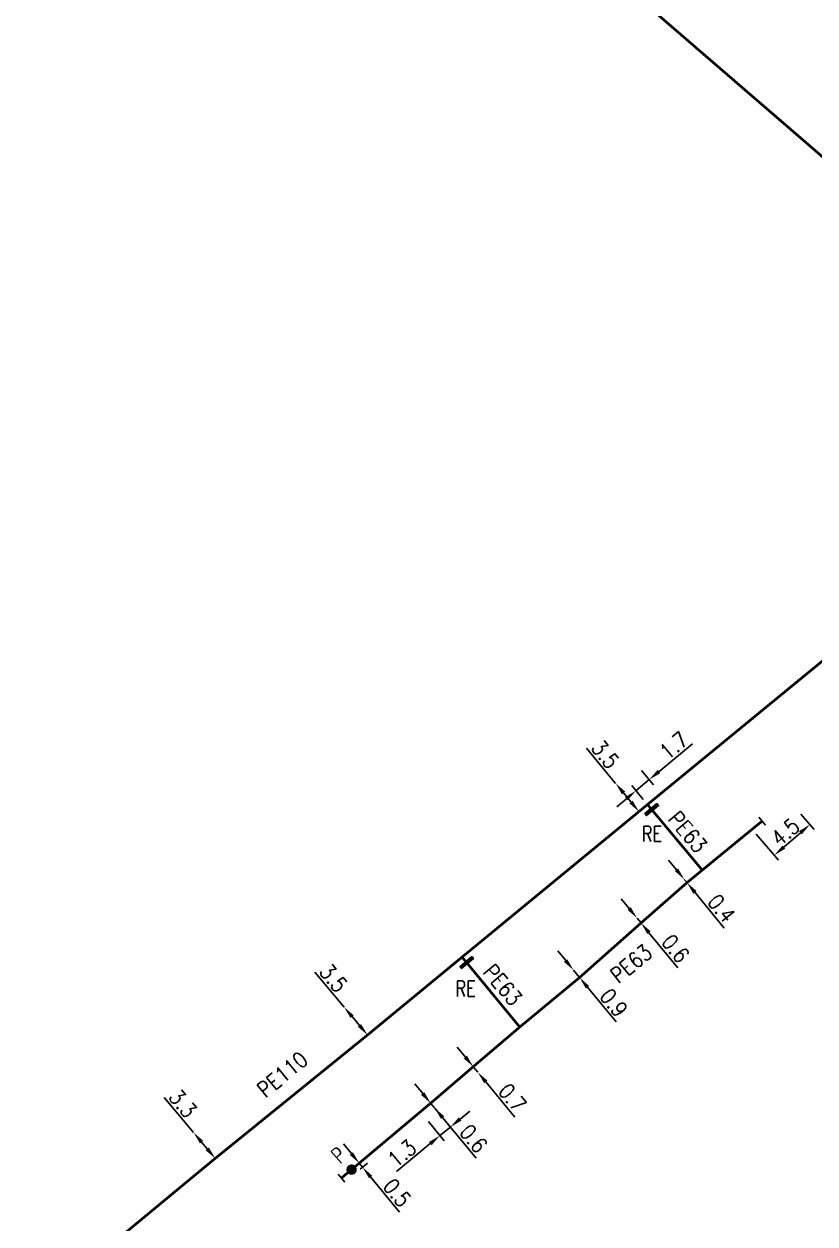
# Model space of a CAD drawing. Header units: millimetres. Extents: x 138988 to 140002, y 128990 to 130001.
# Drawn here: x 139207.2 to 139283, y 129374.2 to 129489.3 of the extents above; entities that cross this region are included whole.
import ezdxf
from ezdxf.enums import TextEntityAlignment as Align

# ---------------------------------------------------------------- set-up
doc = ezdxf.new("R2010")
doc.units = ezdxf.units.MM
doc.header["$PDMODE"] = 34
doc.linetypes.add('L_25_PE', pattern=[2000, 1000, 1000])
doc.layers.get('0').update_dxf_attribs({"linetype": 'CONTINUOUS'})
doc.layers.get('Defpoints').update_dxf_attribs({"linetype": 'CONTINUOUS'})
for name, color, linetype in [('L_150', 1, 'CONTINUOUS'), ('L_300', 7, 'CONTINUOUS'), ('L_340', 7, 'CONTINUOUS')]:
    doc.layers.add(name, color=color, linetype=linetype)
doc.styles.add('G_ROMANS', font='ROMANS.SHX', dxfattribs={"width": 0.75})
doc.styles.get("Standard").update_dxf_attribs({"font": 'romans.shx', "width": 0.85})
doc.dimstyles.get("Standard").update_dxf_attribs({"dimtxt": 1.5, "dimasz": 1.2, "dimexe": 0.625, "dimexo": 0.625, "dimgap": 0.25, "dimtad": 1, "dimdec": 1, "dimzin": 0, "dimdsep": 46, "dimtxsty": 'Standard', "dimcen": -0.5, "dimadec": 0, "dimazin": 0, "dimtfac": 1, "dimtdec": 1, "dimtmove": 0, "dimatfit": 3, "dimfxl": 0, "dimtolj": 1, "dimtzin": 0, "dimarcsym": 0})

# ---------------------------------------------------------------- blocks, each defined once
blk = doc.blocks.new('*D993')
at = {"layer": 'Defpoints', "color": 0, "linetype": 'Continuous', "transparency": 16777216}
for p in [(139223.41, 129383.02), (139223.41, 129383.02), (139225.3, 129380.36)]:
    blk.add_point(p, dxfattribs=at)
at = {"layer": 'L_150', "color": 0, "linetype": 'Continuous', "lineweight": -2, "transparency": 16777216}
for p, q in [((139223.41, 129383.02), (139220.61, 129386.38)), ((139224.73, 129381.45), (139224.18, 129382.1)), ((139225.78, 129380.76), (139225.98, 129380.93))]:
    blk.add_line(p, q, dxfattribs=at)
at = {"layer": 'L_150', "color": 0, "linetype": 'Continuous', "transparency": 16777216}
for points in [[(139224.33, 129382.23), (139224.03, 129381.97), (139223.41, 129383.02)], [(139224.88, 129381.58), (139224.57, 129381.32), (139225.5, 129380.53)]]:
    blk.add_solid(points, dxfattribs=at)
at = {"layer": 'L_150', "color": 0, "linetype": 'Continuous', "transparency": 16777216, "insert": (139222.39, 129385.8), "char_height": 1.5, "attachment_point": 5, "rotation": 309.9017}
blk.add_mtext('\\A1;3.3', dxfattribs=at)
blk = doc.blocks.new('*D994')
at = {"layer": 'Defpoints', "color": 0, "linetype": 'Continuous', "transparency": 16777216}
for p in [(139237.84, 129395.05), (139237.84, 129395.05), (139240.09, 129392.37)]:
    blk.add_point(p, dxfattribs=at)
at = {"layer": 'L_150', "color": 0, "linetype": 'Continuous', "lineweight": -2, "transparency": 16777216}
for p, q in [((139237.84, 129395.05), (139235.03, 129398.4)), ((139239.32, 129393.29), (139238.61, 129394.13))]:
    blk.add_line(p, q, dxfattribs=at)
at = {"layer": 'L_150', "color": 0, "linetype": 'Continuous', "transparency": 16777216}
for points in [[(139238.76, 129394.26), (139238.46, 129394), (139237.84, 129395.05)], [(139239.47, 129393.42), (139239.16, 129393.16), (139240.09, 129392.37)]]:
    blk.add_solid(points, dxfattribs=at)
at = {"layer": 'L_150', "color": 0, "linetype": 'Continuous', "transparency": 16777216, "insert": (139236.82, 129397.83), "char_height": 1.5, "attachment_point": 5, "rotation": 309.9751}
blk.add_mtext('\\A1;3.5', dxfattribs=at)
blk = doc.blocks.new('*D995')
at = {"layer": 'Defpoints', "color": 0, "linetype": 'Continuous', "transparency": 16777216}
for p in [(139263.87, 129416.5), (139263.87, 129416.5), (139266.1, 129413.79)]:
    blk.add_point(p, dxfattribs=at)
at = {"layer": 'L_150', "color": 0, "linetype": 'Continuous', "lineweight": -2, "transparency": 16777216}
for p, q in [((139263.87, 129416.5), (139261.09, 129419.87)), ((139265.34, 129414.72), (139264.64, 129415.57))]:
    blk.add_line(p, q, dxfattribs=at)
at = {"layer": 'L_150', "color": 0, "linetype": 'Continuous', "transparency": 16777216}
for points in [[(139264.79, 129415.7), (139264.48, 129415.44), (139263.87, 129416.5)], [(139265.49, 129414.85), (139265.18, 129414.59), (139266.1, 129413.79)]]:
    blk.add_solid(points, dxfattribs=at)
at = {"layer": 'L_150', "color": 0, "linetype": 'Continuous', "transparency": 16777216, "insert": (139262.87, 129419.28), "char_height": 1.5, "attachment_point": 5, "rotation": 309.4657}
blk.add_mtext('\\A1;3.5', dxfattribs=at)
blk = doc.blocks.new('*D996')
at = {"layer": 'Defpoints', "color": 0, "linetype": 'Continuous', "transparency": 16777216}
for p in [(139265.96, 129418.21), (139267.09, 129416.86), (139266.92, 129414.47)]:
    blk.add_point(p, dxfattribs=at)
at = {"layer": 'L_150', "color": 0, "linetype": 'Continuous', "lineweight": -2, "transparency": 16777216}
for p, q in [((139268.01, 129417.62), (139271.23, 129420.3)), ((139266.36, 129417.73), (139267.49, 129416.37)), ((139266.52, 129414.95), (139265.42, 129416.28)), ((139265.82, 129415.8), (139267.09, 129416.86)), ((139264.9, 129415.03), (139263.97, 129414.26))]:
    blk.add_line(p, q, dxfattribs=at)
at = {"layer": 'L_150', "color": 0, "linetype": 'Continuous', "transparency": 16777216}
for points in [[(139267.88, 129417.78), (139268.14, 129417.47), (139267.09, 129416.86)], [(139264.77, 129415.18), (139265.02, 129414.88), (139265.82, 129415.8)]]:
    blk.add_solid(points, dxfattribs=at)
at = {"layer": 'L_150', "color": 0, "linetype": 'Continuous', "transparency": 16777216, "insert": (139269.44, 129420.12), "char_height": 1.5, "attachment_point": 5, "rotation": 39.7932}
blk.add_mtext('\\A1;1.7', dxfattribs=at)
blk = doc.blocks.new('*D997')
at = {"layer": 'Defpoints', "color": 0, "linetype": 'Continuous', "transparency": 16777216}
for p in [(139281.22, 129414.02), (139276.94, 129412.09), (139282.49, 129412.55)]:
    blk.add_point(p, dxfattribs=at)
at = {"layer": 'L_340', "color": 0, "linetype": 'Continuous', "lineweight": -2, "transparency": 16777216}
for p, q in [((139281.63, 129413.55), (139282.9, 129412.07)), ((139277.35, 129411.62), (139279.49, 129409.13)), ((139279.99, 129410.39), (139281.58, 129411.76))]:
    blk.add_line(p, q, dxfattribs=at)
at = {"layer": 'L_340', "color": 0, "linetype": 'Continuous', "transparency": 16777216}
for points in [[(139281.45, 129411.92), (139281.71, 129411.61), (139282.49, 129412.55)], [(139279.86, 129410.54), (139280.12, 129410.24), (139279.08, 129409.61)]]:
    blk.add_solid(points, dxfattribs=at)
at = {"layer": 'L_340', "color": 0, "linetype": 'Continuous', "transparency": 16777216, "insert": (139280.13, 129411.83), "char_height": 1.5, "attachment_point": 5, "rotation": 40.8081}
blk.add_mtext('\\A1;4.5', dxfattribs=at)
blk = doc.blocks.new('*D998')
at = {"layer": 'Defpoints', "color": 0, "linetype": 'Continuous', "transparency": 16777216}
for p in [(139250.22, 129389.33), (139250.66, 129388.79), (139250.66, 129388.79)]:
    blk.add_point(p, dxfattribs=at)
at = {"layer": 'L_150', "color": 0, "linetype": 'Continuous', "lineweight": -2, "transparency": 16777216}
for p, q in [((139249.45, 129390.26), (139248.69, 129391.19)), ((139250.22, 129389.33), (139250.66, 129388.79)), ((139251.43, 129387.87), (139254.21, 129384.5))]:
    blk.add_line(p, q, dxfattribs=at)
at = {"layer": 'L_150', "color": 0, "linetype": 'Continuous', "transparency": 16777216}
for points in [[(139249.61, 129390.39), (139249.3, 129390.13), (139250.22, 129389.33)], [(139251.58, 129388), (139251.27, 129387.74), (139250.66, 129388.79)]]:
    blk.add_solid(points, dxfattribs=at)
at = {"layer": 'L_150', "color": 0, "linetype": 'Continuous', "transparency": 16777216, "insert": (139253.97, 129386.36), "char_height": 1.5, "attachment_point": 5, "rotation": 309.5308}
blk.add_mtext('\\A1;0.7', dxfattribs=at)
blk = doc.blocks.new('*D999')
at = {"layer": 'Defpoints', "color": 0, "linetype": 'Continuous', "transparency": 16777216}
for p in [(139246.14, 129385.83), (139245.52, 129384.54), (139247.03, 129382.72)]:
    blk.add_point(p, dxfattribs=at)
at = {"layer": 'L_150', "color": 0, "linetype": 'Continuous', "lineweight": -2, "transparency": 16777216}
for p, q in [((139246.54, 129385.35), (139248.43, 129383.06)), ((139248.96, 129384.31), (139249.88, 129385.07)), ((139245.92, 129384.06), (139247.43, 129382.23)), ((139248.03, 129383.54), (139247.03, 129382.72)), ((139246.1, 129381.95), (139242.87, 129379.29))]:
    blk.add_line(p, q, dxfattribs=at)
at = {"layer": 'L_150', "color": 0, "linetype": 'Continuous', "transparency": 16777216}
for points in [[(139248.83, 129384.46), (139249.08, 129384.15), (139248.03, 129383.54)], [(139245.98, 129382.11), (139246.23, 129381.8), (139247.03, 129382.72)]]:
    blk.add_solid(points, dxfattribs=at)
at = {"layer": 'L_150', "color": 0, "linetype": 'Continuous', "transparency": 16777216, "insert": (139243.39, 129381.01), "char_height": 1.5, "attachment_point": 5, "rotation": 39.5282}
blk.add_mtext('\\A1;1.3', dxfattribs=at)
blk = doc.blocks.new('*D1000')
at = {"layer": 'Defpoints', "color": 0, "linetype": 'Continuous', "transparency": 16777216}
for p in [(139246.14, 129385.83), (139246.52, 129385.37), (139246.52, 129385.37)]:
    blk.add_point(p, dxfattribs=at)
at = {"layer": 'L_150', "color": 0, "linetype": 'Continuous', "lineweight": -2, "transparency": 16777216}
for p, q in [((139245.38, 129386.76), (139244.61, 129387.69)), ((139246.14, 129385.83), (139246.52, 129385.37)), ((139247.29, 129384.45), (139250.49, 129380.57))]:
    blk.add_line(p, q, dxfattribs=at)
at = {"layer": 'L_150', "color": 0, "linetype": 'Continuous', "transparency": 16777216}
for points in [[(139245.53, 129386.89), (139245.22, 129386.63), (139246.14, 129385.83)], [(139247.44, 129384.57), (139247.13, 129384.32), (139246.52, 129385.37)]]:
    blk.add_solid(points, dxfattribs=at)
at = {"layer": 'L_150', "color": 0, "linetype": 'Continuous', "transparency": 16777216, "insert": (139250.25, 129382.43), "char_height": 1.5, "attachment_point": 5, "rotation": 309.5282}
blk.add_mtext('\\A1;0.6', dxfattribs=at)
blk = doc.blocks.new('*D1001')
at = {"layer": 'Defpoints', "color": 0, "linetype": 'Continuous', "transparency": 16777216}
for p in [(139238.58, 129379.48), (139239.62, 129379.68), (139238.9, 129379.09)]:
    blk.add_point(p, dxfattribs=at)
at = {"layer": 'L_300', "color": 0, "linetype": 'Continuous', "lineweight": -2, "transparency": 16777216}
for p, q in [((139238.54, 129381), (139237.77, 129381.92)), ((139239.06, 129379.88), (139239.78, 129380.47)), ((139239.3, 129380.07), (139239.62, 129379.68)), ((139239.38, 129379.49), (139240.1, 129380.08)), ((139240.38, 129378.76), (139243.16, 129375.38))]:
    blk.add_line(p, q, dxfattribs=at)
at = {"layer": 'L_300', "color": 0, "linetype": 'Continuous', "transparency": 16777216}
for points in [[(139238.69, 129381.12), (139238.38, 129380.87), (139239.3, 129380.07)], [(139240.53, 129378.88), (139240.23, 129378.63), (139239.62, 129379.68)]]:
    blk.add_solid(points, dxfattribs=at)
at = {"layer": 'L_300', "color": 0, "linetype": 'Continuous', "transparency": 16777216, "insert": (139242.92, 129377.24), "char_height": 1.5, "attachment_point": 5, "rotation": 309.4428}
blk.add_mtext('\\A1;0.5', dxfattribs=at)
blk = doc.blocks.new('L_300_12')
at = {"color": 0, "linetype": 'Continuous', "const_width": 0.497, "flags": 128}
blk.add_lwpolyline([(-0.25, 0, 1), (0.25, 0, 1)], format="xyb", close=True, dxfattribs=at)
at = {"color": 0, "linetype": 'Continuous', "style": 'G_ROMANS', "width": 0.75}
blk.add_text('P', height=1.5, dxfattribs=at).set_placement((0, 1.85), align=Align.MIDDLE)
at = {"color": 0, "linetype": 'Continuous', "width": 0.75, "flags": 3}
for tag, p in [('DEF_LEG', (0, -5)), ('DEF_COUP', (0, -7.5)), ('DEF_TYPE', (0, -10))]:
    blk.add_attdef(tag, text='', height=1.2, dxfattribs=at).set_placement(p, align=Align.MIDDLE)
blk = doc.blocks.new('L_340_07')
at = {"color": 0, "linetype": 'Continuous', "const_width": 0.25, "flags": 128}
blk.add_lwpolyline([(0, 0), (1.25, 0)], dxfattribs=at)
at = {"color": 0, "linetype": 'Continuous', "flags": 128}
blk.add_lwpolyline([(1.25, -0.5), (1.25, 0.5)], dxfattribs=at)
at = {"color": 0, "linetype": 'Continuous', "style": 'G_ROMANS', "width": 0.75, "flags": 3}
for tag, p in [('DEF_LEG', (0.72, -3.47)), ('DEF_COUP', (0.72, -5.97)), ('DEF_TYPE', (0.72, -8.47))]:
    blk.add_attdef(tag, text='', height=1.2, dxfattribs=at).set_placement(p, align=Align.MIDDLE)
blk = doc.blocks.new('L_340_21')
at = {"linetype": 'Continuous'}
blk.add_hatch(color=0, dxfattribs=at).paths.add_polyline_path([(0.125, 0.75), (-0.125, 0.75), (-0.125, -0.75), (0.125, -0.75)])
at = {"color": 0, "linetype": 'Continuous'}
blk.add_lwpolyline([(-0.125, 0.75), (0.125, 0.75), (0.125, -0.75), (-0.125, -0.75)], close=True, dxfattribs=at)
at = {"color": 0, "linetype": 'Continuous', "width": 0.75}
for tag, height, flags, p in [('RE', 1.5, 8, (0, 3)), ('DEF_LEG', 1.2, 3, (0, -5)), ('DEF_COUP', 1.2, 3, (0, -7.5)), ('DEF_TYPE', 1.2, 3, (0, -10))]:
    blk.add_attdef(tag, text='', height=height, dxfattribs=dict(at, flags=flags)).set_placement(p, align=Align.MIDDLE)
blk = doc.blocks.new('*D1231')
at = {"layer": 'Defpoints', "color": 0, "linetype": 'Continuous', "transparency": 16777216}
for p in [(139259.84, 129398.58), (139259.84, 129398.58), (139260.41, 129397.88)]:
    blk.add_point(p, dxfattribs=at)
at = {"layer": 'L_150', "color": 0, "linetype": 'Continuous', "lineweight": -2, "transparency": 16777216}
for p, q in [((139259.08, 129399.5), (139258.32, 129400.43)), ((139259.84, 129398.58), (139260.41, 129397.88)), ((139261.17, 129396.95), (139263.91, 129393.62))]:
    blk.add_line(p, q, dxfattribs=at)
at = {"layer": 'L_150', "color": 0, "linetype": 'Continuous', "transparency": 16777216}
for points in [[(139259.23, 129399.63), (139258.92, 129399.38), (139259.84, 129398.58)], [(139261.32, 129397.08), (139261.02, 129396.82), (139260.41, 129397.88)]]:
    blk.add_solid(points, dxfattribs=at)
at = {"layer": 'L_150', "color": 0, "linetype": 'Continuous', "transparency": 16777216, "insert": (139263.69, 129395.46), "char_height": 1.5, "attachment_point": 5, "rotation": 309.3784}
blk.add_mtext('\\A1;0.9', dxfattribs=at)
blk = doc.blocks.new('*D1232')
at = {"layer": 'Defpoints', "color": 0, "linetype": 'Continuous', "transparency": 16777216}
for p in [(139265.92, 129403.57), (139265.92, 129403.57), (139266.3, 129403.11)]:
    blk.add_point(p, dxfattribs=at)
at = {"layer": 'L_150', "color": 0, "linetype": 'Continuous', "lineweight": -2, "transparency": 16777216}
for p, q in [((139265.16, 129404.5), (139264.4, 129405.42)), ((139265.92, 129403.57), (139266.3, 129403.11)), ((139267.06, 129402.18), (139269.84, 129398.8))]:
    blk.add_line(p, q, dxfattribs=at)
at = {"layer": 'L_150', "color": 0, "linetype": 'Continuous', "transparency": 16777216}
for points in [[(139265.32, 129404.62), (139265.01, 129404.37), (139265.92, 129403.57)], [(139267.22, 129402.31), (139266.91, 129402.05), (139266.3, 129403.11)]]:
    blk.add_solid(points, dxfattribs=at)
at = {"layer": 'L_150', "color": 0, "linetype": 'Continuous', "transparency": 16777216, "insert": (139269.61, 129400.66), "char_height": 1.5, "attachment_point": 5, "rotation": 309.3784}
blk.add_mtext('\\A1;0.6', dxfattribs=at)
blk = doc.blocks.new('*D1233')
at = {"layer": 'Defpoints', "color": 0, "linetype": 'Continuous', "transparency": 16777216}
for p in [(139270.45, 129407.29), (139270.45, 129407.29), (139270.71, 129406.98)]:
    blk.add_point(p, dxfattribs=at)
at = {"layer": 'L_150', "color": 0, "linetype": 'Continuous', "lineweight": -2, "transparency": 16777216}
for p, q in [((139269.69, 129408.22), (139268.93, 129409.14)), ((139270.45, 129407.29), (139270.71, 129406.98)), ((139271.47, 129406.05), (139274.28, 129402.62))]:
    blk.add_line(p, q, dxfattribs=at)
at = {"layer": 'L_150', "color": 0, "linetype": 'Continuous', "transparency": 16777216}
for points in [[(139269.85, 129408.34), (139269.54, 129408.09), (139270.45, 129407.29)], [(139271.62, 129406.18), (139271.31, 129405.92), (139270.71, 129406.98)]]:
    blk.add_solid(points, dxfattribs=at)
at = {"layer": 'L_150', "color": 0, "linetype": 'Continuous', "transparency": 16777216, "insert": (139274.03, 129404.51), "char_height": 1.5, "attachment_point": 5, "rotation": 309.3784}
blk.add_mtext('\\A1;0.4', dxfattribs=at)

msp = doc.modelspace()

# ---------------------------------------------------------------- linework, layer by layer
at = {"layer": 'L_150', "linetype": 'L_25_PE', "const_width": 0.25, "flags": 128}
for points in [[(139290.71, 129434), (139294.3, 129436.97), (139300.77, 129442.27), (139302.74, 129443.89), (139302.74, 129443.89), (139302.74, 129443.89), (139303.68, 129445.02), (139309.99, 129453.86), (139305.3, 129457.92), (139261.56, 129495.7), (139237.74, 129516.4), (139237.74, 129516.4), (139211.03, 129539.61)], [(139207.29, 129364.52), (139209.64, 129367.41), (139225.29, 129380.37), (139240.09, 129392.37), (139249.15, 129399.84), (139266.1, 129413.79), (139266.92, 129414.47), (139290.71, 129434), (139290.71, 129434)], [(139266.92, 129414.47), (139267.32, 129413.99)], [(139267.32, 129413.99), (139272.17, 129408.18)], [(139249.59, 129399.31), (139249.15, 129399.84)], [(139254.68, 129393.13), (139249.59, 129399.31)]]:
    msp.add_lwpolyline(points, dxfattribs=at)
at = {"layer": 'L_150', "linetype": 'L_25_PE', "flags": 128}
msp.add_lwpolyline([(139238.58, 129379.48, 0.25, 0.25, 0), (139246.14, 129385.83, 0.25, 0.25, 0), (139250.22, 129389.33, 0.25, 0.25, 0), (139254.68, 129393.13, 0.25, 0.25, 0), (139260.41, 129397.88, 0.25, 0.25, 0), (139266.3, 129403.11, 0.25, 0.25, 0), (139270.71, 129406.98, 0.25, 0.25, 0), (139272.17, 129408.18, 0.25, 0.25, 0), (139276.94, 129412.09, 0, 0, 0)], format="xyseb", dxfattribs=at)

# ---------------------------------------------------------------- block references
at = {"layer": 'L_300', "rotation": 41.63773023719152}
msp.add_blockref('L_300_12', (139238.56, 129379.46), dxfattribs=at)
at = {"layer": 'L_340'}
ref = msp.add_blockref('L_340_21', (139267.32, 129413.99), dxfattribs=dict(at, rotation=309.7932056453565))
ref.add_attrib('RE', 'RE', dxfattribs={"layer": '0', "color": 0, "linetype": 'Continuous', "height": 1.5, "width": 0.75, "flags": 8}).set_placement((139267.35, 129411.66), align=Align.MIDDLE)
for p, rotation in [((139276.94, 129412.09), 39.34535090781061), ((139238.54, 129379.45), 220.0452549758465)]:
    msp.add_blockref('L_340_07', p, dxfattribs=dict(at, rotation=rotation))
ref = msp.add_blockref('L_340_21', (139249.59, 129399.31), dxfattribs=dict(at, rotation=310.2347031797428))
ref.add_attrib('RE', 'RE', dxfattribs={"layer": '0', "color": 0, "linetype": 'Continuous', "height": 1.5, "width": 0.75, "flags": 8}).set_placement((139249.49, 129396.81), align=Align.MIDDLE)

# ---------------------------------------------------------------- texts
at = {"layer": 'L_150', "linetype": 'Continuous', "width": 0.85}
for s, rotation, p in [('PE63', 309.7932, (139270.78, 129411.84)), ('PE63', 39.3454, (139265.36, 129399.21)), ('PE63', 310.2347, (139253.04, 129397.18)), ('PE110', 39.3917, (139231.93, 129388.59))]:
    msp.add_text(s, height=1.5, rotation=rotation, dxfattribs=at).set_placement(p, align=Align.MIDDLE)

# ---------------------------------------------------------------- dimensions: what is measured, and where the dimension line sits
at = {"layer": 'L_150', "linetype": 'Continuous'}
for base, p1, p2, angle, picture, middle in [((139263.87, 129416.5), (139266.1, 129413.79), (139263.87, 129416.5), 309.4657, '*D995', (139262.1, 129418.65)), ((139267.0865, 129416.8551), (139266.9238, 129414.4724), (139265.9586, 129418.2091), 219.7932, '*D996', (139270.079, 129419.3477)), ((139270.45, 129407.29), (139270.71, 129406.98), (139270.45, 129407.29), 309.3784, '*D1233', (139273.25, 129403.87)), ((139265.92, 129403.57), (139266.3, 129403.11), (139265.92, 129403.57), 309.3784, '*D1232', (139268.83, 129400.02)), ((139259.84, 129398.58), (139260.41, 129397.88), (139259.84, 129398.58), 309.3784, '*D1231', (139262.92, 129394.82)), ((139237.84, 129395.05), (139240.09, 129392.37), (139237.84, 129395.05), 309.9751, '*D994', (139236.05, 129397.19)), ((139250.66, 129388.79), (139250.22, 129389.33), (139250.66, 129388.79), 129.5308, '*D998', (139253.2, 129385.72)), ((139223.4118, 129383.023), (139225.298, 129380.3638), (139223.4118, 129383.023), 309.9017, '*D993', (139221.6248, 129385.1601)), ((139246.52, 129385.37), (139246.14, 129385.83), (139246.52, 129385.37), 129.5282, '*D1000', (139249.48, 129381.79)), ((139247.03, 129382.72), (139246.14, 129385.83), (139245.52, 129384.54), 39.5282, '*D999', (139244.03, 129380.24))]:
    dim = msp.add_linear_dim(base=base, p1=p1, p2=p2, angle=angle, dimstyle='Standard', dxfattribs=at)
    dim.commit()
    dim.dimension.update_dxf_attribs({"geometry": picture, "text_midpoint": middle, "dimtype": 160})
at = {"layer": 'L_300', "linetype": 'Continuous'}
dim = msp.add_linear_dim(base=(139239.62, 129379.68), p1=(139238.58, 129379.48), p2=(139238.9, 129379.09), angle=129.4428, dimstyle='Standard', dxfattribs=at)
dim.commit()
dim.dimension.update_dxf_attribs({"geometry": '*D1001', "text_midpoint": (139242.15, 129376.61), "dimtype": 160})
at = {"layer": 'L_340', "linetype": 'Continuous'}
dim = msp.add_linear_dim(base=(139282.49, 129412.55), p1=(139276.94, 129412.09), p2=(139281.22, 129414.02), angle=220.8081, dimstyle='Standard', dxfattribs=at)
dim.commit()
dim.dimension.update_dxf_attribs({"geometry": '*D997', "text_midpoint": (139280.79, 129411.08), "dimtype": 160})

doc.saveas('drawing.dxf')
